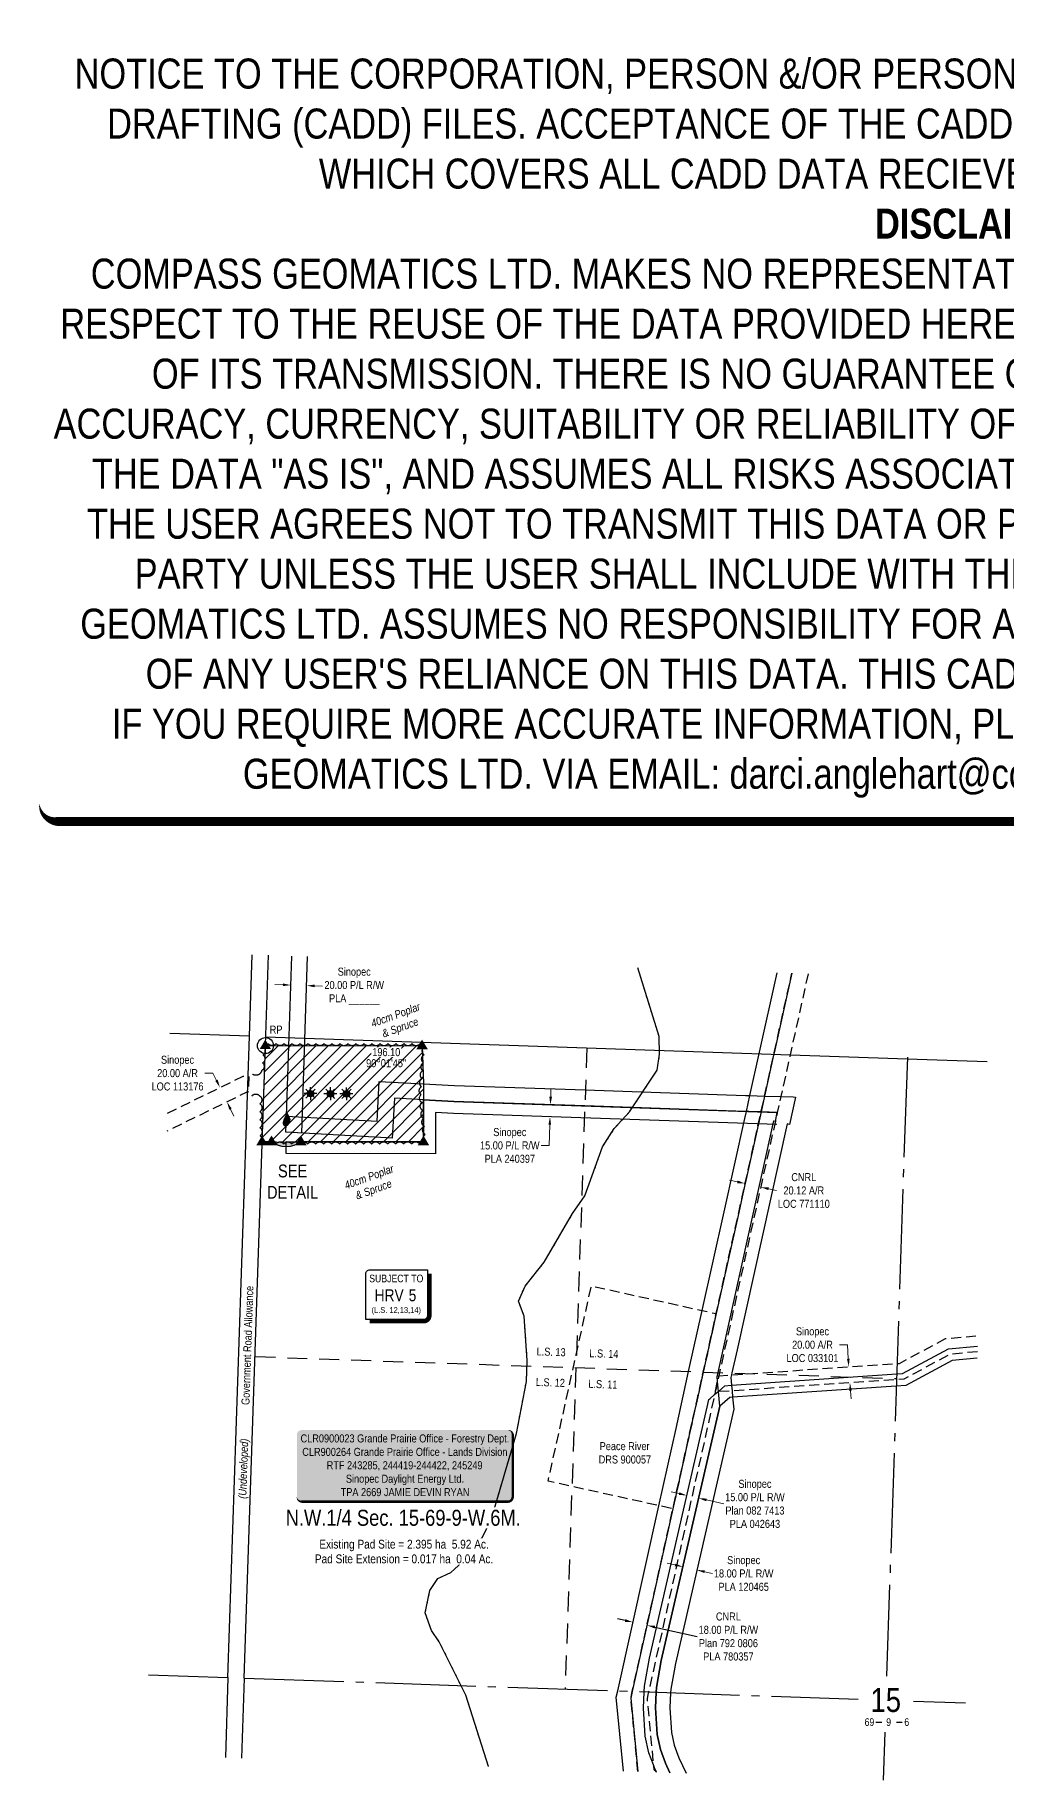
# Model space of a CAD drawing. Extents: x 352720 to 355089, y 6094221 to 6096402.
# Drawn here: x 352720 to 353935, y 6094221 to 6096402 of the extents above; entities that cross this region are included whole.
import ezdxf
from ezdxf.enums import TextEntityAlignment as Align

# ---------------------------------------------------------------- set-up
doc = ezdxf.new("R2010")
doc.units = 0
doc.header["$LTSCALE"] = 5
for name, pattern in [('0', [1, 1, 0]), ('foc-ACCESSROAD', [3.75, 2.5, -1.25]), ('foc-LSD', [8, 5, -3]), ('foc-QUARTERLINE', [33, 25, -3, 2, -3]), ('foc-TRAV', [1.875, 1.25, -0.625]), ('foc-WHEELTRACKS', [2, 0.4, -1.6])]:
    doc.linetypes.add(name, pattern=pattern)
for name, color, linetype in [('10', 1, 'Continuous'), ('35', 37, 'Continuous'), ('9', 3, 'Continuous'), ('AS-SYMBOL', 7, 'Continuous'), ('C-AR', 13, 'foc-ACCESSROAD'), ('C-RW', 13, 'Continuous'), ('C-SYMBOL', 7, 'Continuous'), ('C-WS-S', 13, 'Continuous'), ('CG-NOTES', 7, 'Continuous'), ('CTW', 7, 'Continuous'), ('DETAIL-T', 7, 'Continuous'), ('F-AR', 190, 'foc-ACCESSROAD'), ('F-RW', 190, 'Continuous'), ('F-WS', 190, 'foc-ACCESSROAD'), ('L-AREAREQUIRED', 7, 'Continuous'), ('L-BD', 7, 'Continuous'), ('L-MON', 1, 'Continuous'), ('L-ROAD-T', 7, 'Continuous'), ('L-SEC', 7, 'Continuous'), ('L-SECLBL', 7, 'Continuous'), ('L-SECQ', 8, 'foc-QUARTERLINE'), ('L-SECTION-LSD', 7, 'foc-LSD'), ('P-PROPOSED', 10, 'Continuous'), ('P-PROPOSED-EXISTING-H', 59, 'Continuous'), ('P-PROPOSED-H', 21, 'Continuous'), ('P-TRAV', 4, 'foc-TRAV'), ('T-BUSH', 110, '0'), ('T-BUSH-T', 110, 'Continuous'), ('T-WATER-P3', 160, 'foc-WHEELTRACKS')]:
    doc.layers.add(name, color=color, linetype=linetype)
for name, color, linetype, lineweight in [('C-AR-T', 13, 'Continuous', 9), ('C-RW-T', 13, 'Continuous', 9), ('F-AR-T', 190, 'Continuous', 9), ('F-WS-T', 190, 'Continuous', 9), ('T-TEXT', 48, 'Continuous', 18)]:
    doc.layers.add(name, color=color, linetype=linetype, lineweight=lineweight)
doc.layers.add('DISCLAIMER', color=7, linetype='Continuous', plot=False)
doc.styles.add('100L', font='ARIALN.TTF', dxfattribs={"height": 11})
doc.styles.add('175L', font='ARIALN.TTF', dxfattribs={"height": 20})
doc.styles.add('80', font='ARIALN.TTF', dxfattribs={"height": 10})
doc.styles.add('80CG', font='ARIALN.TTF', dxfattribs={"height": 10})
doc.styles.add('80L', font='ARIALN.TTF', dxfattribs={"height": 10})
doc.styles.add('80LS', font='ARIALNI.TTF', dxfattribs={"height": 10})
doc.styles.add('foc-LtypeFont', font='ARIALN.TTF', dxfattribs={"height": 7.35})
doc.styles.add('HRV', font='ARIALN.TTF', dxfattribs={"height": 3})
doc.styles.add('SIMPLEX', font='ARIALN.TTF')
doc.linetypes.add('foc-TOPO-flowdirection-NOLINE', pattern='A,0,[">",foc-LtypeFont,S=0.3,R=0,X=0,Y=-0.945],-20,[">",foc-LtypeFont,S=0.3,R=0,X=0,Y=-0.945],0', length=20)
doc.dimstyles.new('Compass 5 000', dxfattribs={"dimscale": 5, "dimtxt": 9, "dimasz": 2, "dimexe": 0.2, "dimexo": 0.0625, "dimgap": 0.5, "dimtad": 0, "dimtih": 1, "dimtoh": 1, "dimzin": 0, "dimdsep": 46, "dimtxsty": '80CG', "dimcen": 0.1, "dimse1": 1, "dimse2": 1, "dimclrd": 256, "dimclrt": 256, "dimaunit": 1, "dimadec": 4, "dimazin": 0, "dimtfac": 0.06, "dimtofl": 0, "dimtmove": 0, "dimatfit": 1, "dimfxl": 0.2, "dimtolj": 1, "dimtzin": 0, "dimlwd": -1, "dimarcsym": 0})

# ---------------------------------------------------------------- blocks, each defined once
blk = doc.blocks.new('STRIA')
blk.add_hatch(color=255).paths.add_polyline_path([(-0.04, 1.52), (-1.47, -0.87), (1.39, -0.87)])
blk = doc.blocks.new('STRIAA')
blk.add_blockref('STRIA', (0, 0))
blk = doc.blocks.new('STRIB')
at = {"color": 1}
blk.add_solid([(-1.12, -0.67), (-0.04, 1.13), (1.04, -0.67)], dxfattribs=at)
blk = doc.blocks.new('STRIBB')
blk.add_blockref('STRIB', (0, 0))
blk = doc.blocks.new('STRICC')
for name in ['STRIAA', 'STRIBB']:
    blk.add_blockref(name, (0, 0))
blk = doc.blocks.new('fdspike')
blk.add_blockref('STRICC', (0, 0))
blk = doc.blocks.new('TRIA')
blk.add_hatch(color=255).paths.add_polyline_path([(-0.04, 1.52), (-1.47, -0.87), (1.39, -0.87)])
blk = doc.blocks.new('TRIAA')
blk.add_blockref('TRIA', (0, 0))
blk = doc.blocks.new('TRIB')
at = {"color": 1}
blk.add_lwpolyline([(-1.12, -0.67), (-0.04, 1.13), (1.04, -0.67)], close=True, dxfattribs=at)
blk = doc.blocks.new('TRIBB')
blk.add_blockref('TRIB', (0, 0))
blk = doc.blocks.new('TRICC')
for name in ['TRIAA', 'TRIBB']:
    blk.add_blockref(name, (0, 0))
blk = doc.blocks.new('plspike')
blk.add_blockref('TRICC', (0, 0))
blk = doc.blocks.new('L-SECLBL')
at = {"layer": '9', "color": 7}
for p, q in [((-5.1, -27.8), (-12.3, -27.8)), ((20.7, -27.8), (13.5, -27.8))]:
    blk.add_line(p, q, dxfattribs=at)
at = {"layer": '10', "color": 2, "style": 'SIMPLEX'}
blk.add_attdef('SEC', text='', height=30, dxfattribs=at).set_placement((0, 0), align=Align.MIDDLE)
at = {"layer": '10', "color": 5, "style": '80L'}
blk.add_attdef('TWP', text='', height=9.5, dxfattribs=at).set_placement((-14.4, -27.4), align=Align.MIDDLE_RIGHT)
blk.add_attdef('RGE', text='', height=9.5, dxfattribs=at).set_placement((3.6, -27.4), align=Align.MIDDLE_CENTER)
blk.add_attdef('MER', text='', height=9.5, dxfattribs=at).set_placement((23.2, -27.4), align=Align.MIDDLE_LEFT)
blk = doc.blocks.new('*U362')
h = blk.add_hatch(color=255)
edge = h.paths.add_edge_path()
edge.add_line((-129, -45.5), (129, -45.5))
edge.add_arc((129, -39.5), 6, 270, 360)
edge.add_line((135, -39.5), (135, 38))
edge.add_arc((129, 38), 6, 0, 90)
edge.add_line((129, 44), (-129, 44))
edge.add_arc((-129, 38), 6, 90, 180)
edge.add_line((-135, 38), (-135, -39.5))
edge.add_arc((-129, -39.5), 6, 180, 270)
at = {"color": 44, "flags": 128}
blk.add_lwpolyline([(-129, -45.5, 3, 3, 0), (129, -45.5, 3, 3, 0.414214), (135, -39.5, 3, 3, 0), (135, 38, 3, 0, 0.414214), (129, 44, 0, 0, 0), (-129, 44, 0, 0, 0.414214), (-135, 38, 0, 0, 0), (-135, -39.5, 0, 3, 0.414214)], format="xyseb", close=True, dxfattribs=at)
at = {"color": 44, "style": '80'}
blk.add_attdef('ENTER_TEXT_001', (-36, -5), '', height=10, dxfattribs=at)
blk = doc.blocks.new('*D363')
at = {"layer": 'C-AR-T', "transparency": 16777216}
for p, q in [((353736.3, 6094764.8), (353726.3, 6094764.8)), ((353737.5, 6094747.2), (353736.3, 6094764.8)), ((353740.2, 6094707.3), (353740.9, 6094697.3))]:
    blk.add_line(p, q, dxfattribs=at)
for points in [[(353739.1, 6094747.3), (353735.8, 6094747.1), (353738.1, 6094737.2)], [(353741.9, 6094707.4), (353738.5, 6094707.2), (353739.5, 6094717.3)]]:
    blk.add_solid(points, dxfattribs=at)
at = {"layer": 'C-AR-T', "transparency": 16777216, "insert": (353692.7, 6094764.8), "char_height": 10, "attachment_point": 5, "style": '80CG'}
blk.add_mtext('\\A1;Sinopec\\P20.00 A/R\\PLOC 033101', dxfattribs=at)
blk = doc.blocks.new('*D364')
at = {"layer": 'F-AR-T', "transparency": 16777216}
for p, q in [((353598.7, 6094968.4), (353588.9, 6094970.6)), ((353637.7, 6094959.8), (353647.5, 6094957.6))]:
    blk.add_line(p, q, dxfattribs=at)
for points in [[(353599, 6094970.1), (353598.3, 6094966.8), (353608.4, 6094966.3)], [(353638.1, 6094961.4), (353637.4, 6094958.1), (353628, 6094961.9)]]:
    blk.add_solid(points, dxfattribs=at)
at = {"layer": 'F-AR-T', "transparency": 16777216, "insert": (353681.8, 6094957.6), "char_height": 10, "attachment_point": 5, "style": '80CG'}
blk.add_mtext('\\A1;CNRL\\P20.12 A/R\\PLOC 771110', dxfattribs=at)
blk = doc.blocks.new('*D365')
at = {"layer": 'C-RW-T', "transparency": 16777216}
for p, q in [((353525.9, 6094578.7), (353516.1, 6094581)), ((353560, 6094570.9), (353581.6, 6094565.9))]:
    blk.add_line(p, q, dxfattribs=at)
for points in [[(353526.2, 6094580.3), (353525.5, 6094577.1), (353535.6, 6094576.5)], [(353560.3, 6094572.5), (353559.6, 6094569.2), (353550.2, 6094573.1)]]:
    blk.add_solid(points, dxfattribs=at)
at = {"layer": 'C-RW-T', "transparency": 16777216, "insert": (353620.7, 6094565.9), "char_height": 10, "attachment_point": 5, "style": '80CG'}
blk.add_mtext('\\A1;Sinopec\\P15.00 P/L R/W\\PPlan 082 7413\\PPLA 042643', dxfattribs=at)
blk = doc.blocks.new('*D366')
at = {"layer": 'C-RW-T', "transparency": 16777216}
for p, q in [((353520.7, 6094489.6), (353511, 6094491.9)), ((353557.8, 6094481.1), (353567.5, 6094478.9))]:
    blk.add_line(p, q, dxfattribs=at)
for points in [[(353521.1, 6094491.2), (353520.4, 6094488), (353530.5, 6094487.4)], [(353558.1, 6094482.7), (353557.4, 6094479.5), (353548, 6094483.3)]]:
    blk.add_solid(points, dxfattribs=at)
at = {"layer": 'C-RW-T', "transparency": 16777216, "insert": (353606.6, 6094478.9), "char_height": 10, "attachment_point": 5, "style": '80CG'}
blk.add_mtext('\\A1;Sinopec\\P18.00 P/L R/W\\PPLA 120465', dxfattribs=at)
blk = doc.blocks.new('*D367')
at = {"layer": 'F-RW', "transparency": 16777216}
for p, q in [((353458.4, 6094420.2), (353448.6, 6094422.3)), ((353495.4, 6094411.9), (353548.4, 6094400.1))]:
    blk.add_line(p, q, dxfattribs=at)
for points in [[(353458.7, 6094421.8), (353458, 6094418.5), (353468.1, 6094418)], [(353495.8, 6094413.5), (353495.1, 6094410.3), (353485.7, 6094414.1)]]:
    blk.add_solid(points, dxfattribs=at)
at = {"layer": 'F-RW', "transparency": 16777216, "insert": (353587.5, 6094400.1), "char_height": 10, "attachment_point": 5, "style": '80CG'}
blk.add_mtext('\\A1;CNRL\\P18.00 P/L R/W\\PPlan 792 0806\\PPLA 780357', dxfattribs=at)
blk = doc.blocks.new('*D368')
at = {"layer": 'C-AR-T', "transparency": 16777216}
for p, q in [((352942.8, 6095104.3), (352932.8, 6095104.3)), ((352947.2, 6095095.3), (352942.8, 6095104.3)), ((352964.7, 6095059.4), (352969.1, 6095050.4))]:
    blk.add_line(p, q, dxfattribs=at)
for points in [[(352948.7, 6095096.1), (352945.7, 6095094.6), (352951.6, 6095086.3)], [(352966.2, 6095060.1), (352963.2, 6095058.6), (352960.4, 6095068.4)]]:
    blk.add_solid(points, dxfattribs=at)
at = {"layer": 'C-AR-T', "transparency": 16777216, "insert": (352898.5, 6095104.3), "char_height": 10, "attachment_point": 5, "style": '80CG'}
blk.add_mtext('\\A1;Sinopec\\P20.00 A/R\\PLOC 113176', dxfattribs=at)
blk = doc.blocks.new('HRV')
blk.add_lwpolyline([(-35.1, 31.6), (37.2, 31.6), (37.2, -25.5, -0.414214), (32.2, -30.5), (-40.1, -30.5), (-40.1, 26.6, -0.414214)], format="xyb", close=True)
at = {"const_width": 5, "flags": 128}
blk.add_lwpolyline([(-35.1, -33), (32.2, -33, 0.414214), (39.7, -25.5), (39.7, 26.6)], format="xyb", dxfattribs=at)
at = {"style": '80L'}
blk.add_text('SUBJECT TO', height=9.5, dxfattribs=at).set_placement((-2, 13.1), align=Align.BOTTOM_CENTER)
blk.add_attdef('(N.W.1/4 00)', text='', height=7.12, dxfattribs=at).set_placement((-2, -24.4), align=Align.BOTTOM_CENTER)
at = {"layer": 'CTW', "color": 3, "style": 'HRV'}
blk.add_text('HRV', height=15, dxfattribs=at).set_placement((-10.9, -0.2), align=Align.MIDDLE_CENTER)
blk.add_attdef('0', text='', height=15, dxfattribs=at).set_placement((18.3, -0.2), align=Align.MIDDLE_CENTER)
blk = doc.blocks.new('GAS')
h = blk.add_hatch(color=255)
h.dxf.hatch_style = 1
edge = h.paths.add_edge_path()
edge.add_arc((0, 0), 0.9, 0, 360)
for p, q in [((-0.81, 0), (-1.62, 0)), ((-0.57, 0.57), (-1.14, 1.14)), ((0, 0.81), (0, 1.62)), ((0.57, 0.57), (1.14, 1.14)), ((1.62, 0), (0.81, 0)), ((-0.57, -0.57), (-1.14, -1.14)), ((0, -0.81), (0, -1.62)), ((1.14, -1.14), (0.57, -0.57))]:
    blk.add_line(p, q)
blk.add_circle((0, 0), 0.8)
blk = doc.blocks.new('*U447')
at = {"layer": '35', "color": 3}
blk.add_circle((0, 0), 10, dxfattribs=at)
at = {"layer": '35', "color": 3, "style": '80'}
blk.add_attdef('RP_001', (5.3, 15), '', height=10, dxfattribs=at)
blk = doc.blocks.new('FLARE')
h = blk.add_hatch(color=255)
h.dxf.hatch_style = 1
h.paths.add_polyline_path([(0.16, 2.41, 0.114147), (0.13, 2.43), (0.11, 2.44, 0.261551), (0.01, 2.42), (0, 2.41, 0.131268), (-0.03, 2.37), (-0.04, 2.35, 0.041497), (-0.05, 2.33), (-0.05, 2.29, 0.015174), (-0.05, 2.29), (-0.06, 2.24, 0.004376), (-0.06, 2.24), (-0.07, 2.18), (-0.08, 2.11), (-0.09, 2.05), (-0.1, 1.98), (-0.12, 1.91), (-0.14, 1.83), (-0.17, 1.76), (-0.19, 1.68), (-0.22, 1.61), (-0.26, 1.53), (-0.29, 1.46), (-0.32, 1.39), (-0.36, 1.32), (-0.39, 1.25, 0.000505), (-0.39, 1.25), (-0.43, 1.18, 0.002398), (-0.43, 1.18), (-0.46, 1.1, 0.004177), (-0.46, 1.1), (-0.5, 1.03, 0.005735), (-0.5, 1.03), (-0.53, 0.95, 0.006994), (-0.53, 0.95), (-0.56, 0.87, 0.00791), (-0.57, 0.87), (-0.6, 0.78, 0.008323), (-0.6, 0.78), (-0.63, 0.69, 0.008095), (-0.63, 0.68), (-0.66, 0.59, 0.008067), (-0.66, 0.59), (-0.68, 0.49, 0.008387), (-0.68, 0.49), (-0.7, 0.39, 0.009056), (-0.71, 0.38), (-0.72, 0.28, 0.010123), (-0.72, 0.28), (-0.74, 0.18, 0.011689), (-0.74, 0.18), (-0.75, 0.08, 0.013925), (-0.75, 0.08), (-0.75, -0.02, 0.016488), (-0.75, -0.02), (-0.75, -0.11, 0.017255), (-0.75, -0.12), (-0.74, -0.2, 0.01735), (-0.74, -0.2), (-0.73, -0.28, 0.017311), (-0.73, -0.29), (-0.71, -0.36, 0.01715), (-0.71, -0.36), (-0.69, -0.43, 0.016886), (-0.69, -0.44), (-0.66, -0.5, 0.016546), (-0.66, -0.5), (-0.63, -0.56, 0.016164), (-0.63, -0.56), (-0.6, -0.61, 0.016329), (-0.6, -0.62), (-0.57, -0.66, 0.018828), (-0.57, -0.67), (-0.54, -0.71, 0.022087), (-0.53, -0.71), (-0.5, -0.75, 0.025345), (-0.49, -0.76), (-0.46, -0.78, 0.028234), (-0.45, -0.79), (-0.42, -0.82, 0.030298), (-0.41, -0.82), (-0.37, -0.84, 0.031129), (-0.36, -0.85), (-0.32, -0.86, 0.030544), (-0.31, -0.87), (-0.27, -0.88, 0.028465), (-0.26, -0.88), (-0.22, -0.89, 0.025311), (-0.21, -0.89), (-0.16, -0.89, 0.02283), (-0.15, -0.89), (-0.11, -0.89, 0.021226), (-0.1, -0.89), (-0.05, -0.88, 0.020401), (-0.04, -0.88), (0, -0.87, 0.020299), (0.01, -0.87), (0.05, -0.85, 0.020911), (0.06, -0.85), (0.11, -0.83, 0.022277), (0.11, -0.83), (0.15, -0.81, 0.023712), (0.16, -0.8), (0.2, -0.78, 0.022408), (0.21, -0.78), (0.24, -0.75, 0.01993), (0.25, -0.74), (0.28, -0.72, 0.017146), (0.28, -0.71), (0.31, -0.68, 0.014211), (0.32, -0.68), (0.35, -0.64, 0.011221), (0.35, -0.64), (0.37, -0.61, 0.008212), (0.38, -0.61), (0.4, -0.57, 0.005172), (0.4, -0.57), (0.42, -0.54, 0.002523), (0.43, -0.54), (0.45, -0.5, 0.001671), (0.45, -0.5), (0.47, -0.47, 0.001229), (0.47, -0.47), (0.49, -0.44, 0.00075), (0.49, -0.44), (0.51, -0.41, 0.00026), (0.51, -0.41), (0.54, -0.37), (0.56, -0.34), (0.58, -0.3), (0.61, -0.27), (0.63, -0.23, 0.001311), (0.63, -0.23), (0.66, -0.19, 0.003726), (0.66, -0.19), (0.69, -0.15, 0.006065), (0.69, -0.14), (0.72, -0.1, 0.008452), (0.72, -0.1), (0.74, -0.05, 0.010991), (0.75, -0.05), (0.77, 0, 0.013767), (0.77, 0), (0.79, 0.05, 0.016839), (0.8, 0.05), (0.81, 0.1, 0.019104), (0.82, 0.11), (0.83, 0.15, 0.016987), (0.83, 0.16), (0.84, 0.21, 0.013636), (0.84, 0.21), (0.85, 0.26, 0.010244), (0.85, 0.27), (0.86, 0.31, 0.006846), (0.86, 0.32), (0.86, 0.37, 0.003419), (0.86, 0.37), (0.86, 0.41), (0.87, 0.46), (0.87, 0.5), (0.88, 0.54), (0.88, 0.59), (0.89, 0.63, 0.001278), (0.89, 0.63), (0.89, 0.67, 0.004735), (0.89, 0.67), (0.9, 0.71, 0.008354), (0.9, 0.72), (0.9, 0.76, 0.012059), (0.9, 0.76), (0.9, 0.8, 0.015712), (0.9, 0.81), (0.9, 0.85, 0.018457), (0.9, 0.85), (0.9, 0.89, 0.018102), (0.9, 0.9), (0.89, 0.94, 0.016533), (0.89, 0.95), (0.88, 0.99, 0.014576), (0.88, 0.99), (0.87, 1.03, 0.012435), (0.86, 1.04), (0.85, 1.08, 0.010283), (0.85, 1.09), (0.83, 1.13, 0.00824), (0.83, 1.13), (0.81, 1.18, 0.00638), (0.81, 1.18), (0.78, 1.23, 0.004735), (0.78, 1.23), (0.76, 1.29, 0.003388), (0.75, 1.29), (0.73, 1.34, 0.002345), (0.73, 1.34), (0.7, 1.4, 0.001492), (0.7, 1.4), (0.67, 1.46, 0.000746), (0.67, 1.46), (0.63, 1.51), (0.6, 1.57), (0.57, 1.62), (0.55, 1.68), (0.52, 1.73), (0.49, 1.78), (0.47, 1.83), (0.45, 1.87), (0.42, 1.92), (0.4, 1.97), (0.38, 2.02), (0.35, 2.08, 0.000332), (0.35, 2.08), (0.33, 2.13, 0.001849), (0.33, 2.13), (0.3, 2.19, 0.0038), (0.3, 2.19), (0.27, 2.24, 0.006473), (0.27, 2.24), (0.25, 2.29, 0.010865), (0.24, 2.3), (0.22, 2.34, 0.019524), (0.22, 2.34), (0.19, 2.38, 0.041077), (0.18, 2.39)])
at = {"color": 48, "flags": 128}
for points in [[(0.11, -0.72), (0.07, -0.74), (0.03, -0.76), (-0.02, -0.77), (-0.07, -0.78), (-0.11, -0.79), (-0.16, -0.79), (-0.2, -0.79), (-0.25, -0.78), (-0.29, -0.77), (-0.32, -0.76), (-0.36, -0.74), (-0.4, -0.71), (-0.43, -0.68), (-0.46, -0.65), (-0.49, -0.61), (-0.52, -0.56), (-0.54, -0.51), (-0.57, -0.46), (-0.59, -0.4), (-0.61, -0.33), (-0.63, -0.26), (-0.64, -0.19), (-0.65, -0.11), (-0.65, -0.02), (-0.65, 0.07), (-0.64, 0.17), (-0.63, 0.27), (-0.61, 0.36), (-0.58, 0.46), (-0.56, 0.56), (-0.53, 0.66), (-0.5, 0.75), (-0.47, 0.83), (-0.44, 0.91), (-0.41, 0.99), (-0.37, 1.06), (-0.34, 1.13), (-0.3, 1.2), (-0.27, 1.27), (-0.23, 1.34), (-0.2, 1.42), (-0.16, 1.49), (-0.13, 1.57), (-0.1, 1.65), (-0.07, 1.73), (-0.04, 1.8), (-0.02, 1.88), (0, 1.96), (0.01, 2.03), (0.02, 2.1), (0.03, 2.17), (0.04, 2.22), (0.05, 2.27), (0.05, 2.31), (0.06, 2.34), (0.08, 2.35), (0.09, 2.34), (0.11, 2.32), (0.13, 2.29), (0.16, 2.25), (0.18, 2.2), (0.21, 2.14), (0.24, 2.09), (0.26, 2.03), (0.29, 1.98), (0.31, 1.93), (0.33, 1.88), (0.36, 1.83), (0.38, 1.78), (0.41, 1.73), (0.43, 1.68), (0.46, 1.63), (0.49, 1.58), (0.52, 1.52), (0.55, 1.47), (0.58, 1.41), (0.61, 1.35), (0.64, 1.3), (0.67, 1.24), (0.69, 1.19), (0.72, 1.14), (0.74, 1.09), (0.75, 1.05), (0.77, 1), (0.78, 0.96), (0.79, 0.92), (0.8, 0.88), (0.8, 0.84), (0.8, 0.8), (0.8, 0.76), (0.8, 0.72), (0.79, 0.68), (0.79, 0.64), (0.78, 0.6), (0.78, 0.56), (0.77, 0.51), (0.77, 0.47), (0.76, 0.42), (0.76, 0.37), (0.76, 0.33), (0.75, 0.28), (0.74, 0.23), (0.73, 0.18), (0.72, 0.13), (0.7, 0.09), (0.68, 0.04), (0.66, 0), (0.63, -0.05), (0.61, -0.09), (0.58, -0.13), (0.55, -0.17), (0.53, -0.21), (0.5, -0.25), (0.48, -0.28), (0.45, -0.32), (0.43, -0.35), (0.41, -0.38), (0.39, -0.42), (0.37, -0.45), (0.34, -0.48), (0.32, -0.51), (0.3, -0.55), (0.27, -0.58), (0.24, -0.61), (0.21, -0.64), (0.18, -0.67), (0.15, -0.7)], [(0.02, -0.75), (-0.01, -0.76), (-0.03, -0.77), (-0.05, -0.78), (-0.08, -0.78), (-0.11, -0.79), (-0.13, -0.79), (-0.16, -0.79), (-0.18, -0.78), (-0.2, -0.78), (-0.23, -0.77), (-0.25, -0.76), (-0.26, -0.74), (-0.28, -0.73), (-0.3, -0.71), (-0.32, -0.69), (-0.33, -0.66), (-0.35, -0.63), (-0.36, -0.6), (-0.37, -0.57), (-0.39, -0.53), (-0.4, -0.49), (-0.4, -0.45), (-0.41, -0.41), (-0.41, -0.36), (-0.41, -0.31), (-0.4, -0.25), (-0.39, -0.2), (-0.38, -0.14), (-0.37, -0.09), (-0.36, -0.03), (-0.34, 0.02), (-0.32, 0.07), (-0.31, 0.12), (-0.29, 0.16), (-0.27, 0.21), (-0.25, 0.25), (-0.23, 0.29), (-0.21, 0.33), (-0.19, 0.37), (-0.17, 0.41), (-0.15, 0.45), (-0.14, 0.49), (-0.12, 0.53), (-0.1, 0.58), (-0.08, 0.62), (-0.07, 0.66), (-0.06, 0.71), (-0.05, 0.75), (-0.04, 0.79), (-0.03, 0.83), (-0.03, 0.87), (-0.02, 0.9), (-0.02, 0.93), (-0.01, 0.95), (-0.01, 0.96), (0, 0.97), (0.01, 0.96), (0.02, 0.95), (0.03, 0.94), (0.04, 0.91), (0.06, 0.88), (0.07, 0.86), (0.09, 0.82), (0.1, 0.79), (0.12, 0.76), (0.13, 0.74), (0.14, 0.71), (0.16, 0.68), (0.17, 0.65), (0.18, 0.63), (0.2, 0.6), (0.21, 0.57), (0.23, 0.54), (0.25, 0.51), (0.26, 0.47), (0.28, 0.44), (0.3, 0.41), (0.31, 0.38), (0.33, 0.35), (0.34, 0.32), (0.36, 0.29), (0.37, 0.27), (0.38, 0.24), (0.39, 0.22), (0.39, 0.19), (0.4, 0.17), (0.4, 0.15), (0.41, 0.13), (0.41, 0.1), (0.41, 0.08), (0.4, 0.06), (0.4, 0.04), (0.4, 0.01), (0.39, -0.01), (0.39, -0.03), (0.39, -0.06), (0.39, -0.08), (0.38, -0.11), (0.38, -0.14), (0.38, -0.16), (0.38, -0.19), (0.37, -0.22), (0.37, -0.24), (0.36, -0.27), (0.35, -0.3), (0.34, -0.32), (0.32, -0.35), (0.31, -0.37), (0.3, -0.4), (0.28, -0.42), (0.27, -0.44), (0.25, -0.46), (0.24, -0.48), (0.22, -0.5), (0.21, -0.52), (0.2, -0.54), (0.19, -0.56), (0.17, -0.58), (0.16, -0.6), (0.15, -0.61), (0.14, -0.63), (0.12, -0.65), (0.11, -0.67), (0.09, -0.69), (0.08, -0.7), (0.06, -0.72), (0.04, -0.74)]]:
    blk.add_lwpolyline(points, close=True, dxfattribs=at)
blk = doc.blocks.new('*D449')
at = {"layer": 'C-RW-T', "transparency": 16777216}
for p, q in [((353365.2, 6095074.7), (353365.5, 6095084.7)), ((353364, 6095039.7), (353363.2, 6095013.9)), ((353363.2, 6095013.9), (353353.2, 6095013.9))]:
    blk.add_line(p, q, dxfattribs=at)
for points in [[(353363.5, 6095074.8), (353366.9, 6095074.7), (353364.9, 6095064.7)], [(353362.4, 6095039.8), (353365.7, 6095039.7), (353364.4, 6095049.7)]]:
    blk.add_solid(points, dxfattribs=at)
at = {"layer": 'C-RW-T', "transparency": 16777216, "insert": (353314.1, 6095013.9), "char_height": 10, "attachment_point": 5, "style": '80CG'}
blk.add_mtext('\\A1;Sinopec\\P15.00 P/L R/W\\PPLA 240397', dxfattribs=at)
blk = doc.blocks.new('*D450')
at = {"layer": 'C-RW-T', "transparency": 16777216}
for p, q in [((353030.3, 6095214.7), (353020.3, 6095215.1)), ((353070, 6095213.4), (353080, 6095213))]:
    blk.add_line(p, q, dxfattribs=at)
for points in [[(353030.4, 6095216.4), (353030.2, 6095213.1), (353040.3, 6095214.4)], [(353070, 6095215), (353069.9, 6095211.7), (353060, 6095213.7)]]:
    blk.add_solid(points, dxfattribs=at)
at = {"layer": 'C-RW-T', "transparency": 16777216, "insert": (353119.5, 6095213), "char_height": 10, "attachment_point": 5, "style": '80CG'}
blk.add_mtext('\\A1;Sinopec\\P20.00 P/L R/W\\PPLA ______', dxfattribs=at)
blk = doc.blocks.new('Disclaimer_Legal')
at = {"layer": 'DISCLAIMER', "color": 254, "flags": 128}
blk.add_lwpolyline([(-3612.9, -1104.6, 37.5, 37.5, 0), (4096.1, -1104.6, 37.5, 37.5, 0.414214), (4171.1, -1029.6, 37.5, 37.5, 0), (4171.1, 2078.7, 37.5, 0, 0.414214), (4096.1, 2153.7, 0, 0, 0), (-3612.9, 2153.7, 0, 0, 0.414214), (-3687.9, 2078.7, 0, 0, 0), (-3687.9, -1029.6, 0, 37.5, 0.414214)], format="xyseb", close=True, dxfattribs=at)
at = {"layer": 'DISCLAIMER', "color": 254, "insert": (241.6, 533.9), "char_height": 125, "width": 7717.568, "attachment_point": 5, "style": '80'}
blk.add_mtext('NOTICE TO THE CORPORATION, PERSON &/OR PERSONS REGARDING THIS COMPUTER AIDED DESIGN AND DRAFTING (CADD) FILES. ACCEPTANCE OF THE CADD DATA IS BASED ON THE FOLLOWING DISCLAIMER WHICH COVERS ALL CADD DATA RECIEVED FROM COMPASS GEOMATICS LTD.\\P{\\fArial Narrow|b1|i0|c0|p34;DISCLAIMER}\\PCOMPASS GEOMATICS LTD. MAKES NO REPRESENTATION OR WARRANTIES, EXPRESS OR IMPLIED, WITH RESPECT TO THE REUSE OF THE DATA PROVIDED HEREWITH, REGARDLESS OF ITS FORMAT OR THE MEANS OF ITS TRANSMISSION. THERE IS NO GUARANTEE OR REPRESENTATION TO THE USER AS TO THE ACCURACY, CURRENCY, SUITABILITY OR RELIABILITY OF THIS DATA FOR ANY PURPOSE. THE USER ACCEPTS THE DATA "AS IS", AND ASSUMES ALL RISKS ASSOCIATED WITH ITS USE. BY ACCEPTANCE OF THIS DATA, THE USER AGREES NOT TO TRANSMIT THIS DATA OR PROVIDE ACCESS OR ANY PART OF IT TO ANOTHER PARTY UNLESS THE USER SHALL INCLUDE WITH THE DATA A COPY OF THIS DISCLAIMER. COMPASS GEOMATICS LTD. ASSUMES NO RESPONSIBILITY FOR ACTUAL OR CONSEQUENTIAL DAMAGE AS A RESULT OF ANY USER\'S RELIANCE ON THIS DATA. THIS CADD FILE IS FOR ILLUSTRATION PURPOSES ONLY.\\PIF YOU REQUIRE MORE ACCURATE INFORMATION, PLEASE CONTACT DARCI ANGLEHART AT COMPASS GEOMATICS LTD. VIA EMAIL: darci.anglehart@compassgeomatics.ca OR CELL: 506-961-7292', dxfattribs=at)

msp = doc.modelspace()

# ---------------------------------------------------------------- hatches: boundary and pattern name
at = {"layer": 'P-PROPOSED-EXISTING-H'}
h = msp.add_hatch(dxfattribs=at)
h.set_pattern_fill('ANSI31', color=256, scale=3.501035, style=0)
h.set_pattern_definition([(45, (932.004, 87.16), (-7.860046828, 7.860046828), [])])
h.paths.add_polyline_path([(353206.296, 6095018.58), (353004.436, 6095018.619), (353008.498, 6095138.7), (353204.551, 6095138.599), (353206.023, 6095090.929), (353206.313, 6095070.887)])
at = {"layer": 'P-PROPOSED-H'}
h = msp.add_hatch(color=256, dxfattribs=at)
h.dxf.hatch_style = 1
h.paths.add_polyline_path([(353053.057, 6095018.61), (353015.69, 6095018.617, 0.34950867)])

# ---------------------------------------------------------------- linework, layer by layer
at = {"layer": 'C-AR', "flags": 128}
for points in [[(352886.011, 6095054.359), (352980.673, 6095100.5), (352987.608, 6095100.477), (352986.93, 6095080.497), (352985.283, 6095080.498), (352885.244, 6095031.736)], [(353898.952, 6094756.12), (353864.879, 6094752.927), (353807.071, 6094721.92), (353797.805, 6094721.284), (353592.009, 6094707.152), (353574.936, 6094706.221), (353574.229, 6094705.932), (353570.982, 6094705.709), (353573.657, 6094717.743), (353573.911, 6094718.883), (353575.508, 6094726.062), (353591.237, 6094727.142), (353798.479, 6094741.372), (353801.41, 6094741.573), (353858.99, 6094772.458), (353899.631, 6094776.266)]]:
    msp.add_lwpolyline(points, dxfattribs=at)
at = {"layer": 'C-RW', "flags": 128}
for points in [[(353034.903, 6095050.431), (353041.481, 6095250.657)], [(353053.751, 6095029.352), (353061.2, 6095249.991)], [(353648.18, 6095040.187), (353243.522, 6095053.792), (353221.308, 6095055.029), (353221.291, 6095003.566), (353034.364, 6095003.741), (353034.378, 6095018.741), (353206.296, 6095018.58), (353206.313, 6095070.887), (353244.191, 6095068.778), (353648.684, 6095055.178)], [(353497.559, 6094230.422), (353494.96, 6094236.05), (353493.649, 6094239.633), (353488.099, 6094254.799), (353483.569, 6094275.497), (353481.114, 6094310.778), (353482.104, 6094331.046), (353482.455, 6094338.23), (353488.809, 6094373.2), (353561.044, 6094686.989), (353563.23, 6094696.486), (353564.083, 6094697.219), (353570.277, 6094702.538), (353574.229, 6094705.932), (353574.936, 6094706.221), (353583.107, 6094713.557), (353591.158, 6094714.109), (353591.529, 6094714.134), (353798.04, 6094728.315), (353805.089, 6094728.799), (353862.818, 6094759.764), (353899.19, 6094763.172)], [(353898.68, 6094748.062), (353867.235, 6094745.116), (353809.335, 6094714.059), (353797.535, 6094713.249), (353592.77, 6094699.188), (353589.101, 6094698.937), (353576.705, 6094688.085), (353503.5, 6094370.176), (353497.385, 6094336.516), (353497.092, 6094330.532), (353496.135, 6094310.934), (353498.452, 6094277.633), (353502.531, 6094258.999), (353508.832, 6094241.78), (353514.344, 6094229.845)]]:
    msp.add_lwpolyline(points, dxfattribs=at)
at = {"layer": 'F-AR', "flags": 128}
msp.add_lwpolyline([(353687.208, 6095228.474), (353664.73, 6095127.352), (353664.331, 6095125.56), (353663.604, 6095122.286), (353653.099, 6095075.036), (353648.684, 6095055.178), (353646.237, 6095044.163), (353601.096, 6094841.144), (353576.392, 6094730.04), (353575.508, 6094726.062), (353573.911, 6094718.883), (353573.657, 6094717.743), (353570.982, 6094705.709), (353570.277, 6094702.538), (353569.172, 6094697.568), (353487.637, 6094330.856), (353486.888, 6094327.488), (353485.732, 6094322.064), (353493.649, 6094239.633), (353494.182, 6094234.082), (353497.383, 6094230.428)], dxfattribs=at)
at = {"layer": 'L-SEC'}
for p, q in [((352981.697, 6094348.211), (353008.94, 6095151.753)), ((352961.597, 6094348.893), (352988.68, 6095150.59)), ((353008.877, 6095149.896), (353811.267, 6095122.314)), ((353811.267, 6095122.315), (353911.183, 6095118.88)), ((352961.597, 6094348.893), (352958.276, 6094248.972)), ((352981.697, 6094348.211), (352978.376, 6094248.281))]:
    msp.add_line(p, q, dxfattribs=at)
at = {"layer": 'L-SEC', "flags": 128}
for points in [[(352988.68, 6095150.59), (352992.024, 6095252.369)], [(353008.94, 6095151.753), (353012.222, 6095251.645)], [(352988.68, 6095150.59), (352888.76, 6095153.928)]]:
    msp.add_lwpolyline(points, dxfattribs=at)
at = {"layer": 'L-SECQ'}
for p, q in [((353811.329, 6095124.171), (353785.361, 6094350.577)), ((352862.208, 6094352.305), (352961.597, 6094348.9)), ((352981.697, 6094348.211), (353749.926, 6094321.892)), ((353819.133, 6094319.521), (353884.156, 6094317.294)), ((353783.013, 6094280.618), (353781, 6094220.672))]:
    msp.add_line(p, q, dxfattribs=at)
at = {"layer": 'L-SECTION-LSD'}
for p, q in [((353410.337, 6095136.096), (353383.292, 6094334.449)), ((352995.848, 6094749.975), (353797.844, 6094722.442))]:
    msp.add_line(p, q, dxfattribs=at)
at = {"layer": 'P-PROPOSED'}
msp.add_lwpolyline([(353008.498, 6095138.7), (353204.551, 6095138.599), (353206.023, 6095090.929), (353206.313, 6095070.887), (353206.296, 6095018.58), (353053.057, 6095018.61, -0.34950867), (353015.69, 6095018.617), (353004.436, 6095018.619)], format="xyb", close=True, dxfattribs=at)
at = {"layer": 'P-TRAV'}
msp.add_line((353016.118, 6095018.611), (353053.021, 6095018.587), dxfattribs=at)
at = {"layer": 'T-BUSH', "flags": 128}
msp.add_lwpolyline([(352991.241, 6095075.393, -0.52056705), (353001.227, 6095075.866, -0.52056705), (353001.456, 6095066.055, -0.52056705), (353001.507, 6095056.058, -0.52056705), (353001.558, 6095046.061, -0.52056705), (353001.609, 6095036.063, -0.52056705), (353001.66, 6095026.066, -0.52056705), (353001.711, 6095016.068, -0.52056705), (353011.352, 6095015.719, -0.52056705), (353021.35, 6095015.729, -0.52056705), (353031.347, 6095015.738, -0.52056705), (353041.345, 6095015.748, -0.52056705), (353051.342, 6095015.758, -0.52056705), (353061.34, 6095015.767, -0.52056705), (353071.338, 6095015.777, -0.52056705), (353081.335, 6095015.787, -0.52056705), (353091.333, 6095015.796, -0.52056705), (353101.33, 6095015.806, -0.52056705), (353111.328, 6095015.815, -0.52056705), (353121.325, 6095015.825, -0.52056705), (353131.323, 6095015.835, -0.52056705), (353141.32, 6095015.844, -0.52056705), (353151.318, 6095015.854, -0.52056705), (353161.316, 6095015.864, -0.52056705), (353171.313, 6095015.873, -0.52056705), (353181.311, 6095015.883, -0.52056705), (353191.308, 6095015.893, -0.52056705), (353201.306, 6095015.902, -0.52056705), (353209.18, 6095017.831, -0.52056705), (353208.179, 6095027.778, -0.52056705), (353207.179, 6095037.726, -0.52056705), (353206.178, 6095047.673, -0.52056705), (353205.178, 6095057.621, -0.52056705), (353204.177, 6095067.568, -0.52056705), (353203.177, 6095077.515, -0.52056705), (353203.596, 6095087.477, -0.52056705), (353204.401, 6095097.442, -0.52056705), (353205.205, 6095107.407, -0.52056705), (353206.01, 6095117.372, -0.52056705), (353206.814, 6095127.337, -0.52056705), (353207.619, 6095137.302, -0.52056705), (353201.729, 6095141.098, -0.52056705), (353191.732, 6095141.108, -0.52056705), (353181.734, 6095141.118, -0.52056705), (353171.737, 6095141.128, -0.52056705), (353161.739, 6095141.138, -0.52056705), (353151.742, 6095141.148, -0.52056705), (353141.744, 6095141.158, -0.52056705), (353131.746, 6095141.168, -0.52056705), (353121.749, 6095141.177, -0.52056705), (353111.751, 6095141.187, -0.52056705), (353101.754, 6095141.197, -0.52056705), (353091.756, 6095141.207, -0.52056705), (353081.759, 6095141.217, -0.52056705), (353071.761, 6095141.227, -0.52056705), (353061.763, 6095141.237, -0.52056705), (353051.766, 6095141.247, -0.52056705), (353041.768, 6095141.257, -0.52056705), (353031.771, 6095141.267, -0.52056705), (353021.773, 6095141.277, -0.52056705), (353011.776, 6095141.287, -0.52056705), (353005.888, 6095136.985, -0.52056705), (353005.419, 6095126.998, -0.52056705), (353004.951, 6095117.012, -0.52056705), (353003.808, 6095107.507, -0.52056705), (352992.184, 6095102.899, -0.52056705)], format="xyb", dxfattribs=at)

# ---------------------------------------------------------------- block references
at = {"xscale": 0.3, "yscale": 0.3, "zscale": 0.3}
msp.add_blockref('Disclaimer_Legal', (353832.036, 6095750.297), dxfattribs=at)
at = {"layer": 'AS-SYMBOL', "xscale": 5, "yscale": 5, "zscale": 5}
for p in [(353034.378, 6095042.076), (353034.785, 6095042.433)]:
    msp.add_blockref('FLARE', p, dxfattribs=at)
at = {"layer": 'C-WS-S', "color": 5}
msp.add_blockref('*U447', (353008.498, 6095138.7), dxfattribs=at).add_auto_attribs({'RP_001': 'RP'})
at = {"layer": 'C-WS-S', "color": 5, "xscale": 5, "yscale": 5, "zscale": 5}
for p in [(353064.815, 6095078.694, 708.233), (353089.737, 6095078.505, 707.661), (353109.778, 6095078.47, 707.424)]:
    msp.add_blockref('GAS', p, dxfattribs=at)
at = {"layer": 'CG-NOTES', "color": 5, "xscale": 0.99975701, "yscale": 0.99975701, "zscale": 0.99975701}
msp.add_blockref('HRV', (353174.098, 6094826.946), dxfattribs=at).add_auto_attribs({'(N.W.1/4 00)': '(L.S. 12,13,14)', '0': '5'})
at = {"layer": 'L-MON', "xscale": 5, "yscale": 5, "zscale": 5}
for name, p in [('fdspike', (353008.498, 6095138.7)), ('fdspike', (353204.551, 6095138.599)), ('fdspike', (353004.436, 6095018.619)), ('plspike', (353016.118, 6095018.611)), ('plspike', (353053.021, 6095018.587)), ('fdspike', (353206.296, 6095018.58))]:
    msp.add_blockref(name, p, dxfattribs=at)
at = {"layer": 'L-SECLBL', "color": 2}
msp.add_blockref('L-SECLBL', (353784.354, 6094320.592), dxfattribs=at).add_auto_attribs({'SEC': '15', 'TWP': '69', 'RGE': '9', 'MER': '6'})

# ---------------------------------------------------------------- texts
at = {"layer": 'DETAIL-T', "color": 3, "insert": (353042.463, 6094968.709), "char_height": 16, "width": 63.63613, "attachment_point": 5, "style": '80CG'}
msp.add_mtext('SEE\\PDETAIL', dxfattribs=at)
at = {"layer": 'L-BD', "style": '80L'}
msp.add_text("90°01'45''", height=9.9976, rotation=359.9705, dxfattribs=at).set_placement((353159.601, 6095116.738), align=Align.MIDDLE)
at = {"layer": 'L-ROAD-T', "style": '80L'}
msp.add_text('Government Road Allowance', height=10, rotation=88.058177, dxfattribs=at).set_placement((352985.929, 6094764.02), align=Align.MIDDLE_CENTER)
at = {"layer": 'T-BUSH-T', "char_height": 10, "width": 65.40696, "attachment_point": 2, "rotation": 20, "style": '80LS'}
for insert in [(353169.528, 6095181.799), (353136.274, 6094979.344)]:
    msp.add_mtext('40cm Poplar \\P& Spruce', dxfattribs=dict(at, insert=insert))
at = {"layer": 'T-TEXT', "style": '80LS'}
msp.add_text('(Undeveloped)', height=10, rotation=88.058177, dxfattribs=at).set_placement((352980.704, 6094609.921), align=Align.MIDDLE_CENTER)

# ---------------------------------------------------------------- dimensions: what is measured, and where the dimension line sits
at = {"layer": 'C-AR-T'}
for base, p1, p2, angle, text, picture, middle in [((352960.366, 6095068.353), (352916.422, 6095069.182), (352925.185, 6095051.205), 295.986066, 'Sinopec\\P20.00 A/R\\PLOC 113176', '*D368', (352898.539, 6095104.309)), ((353738.145, 6094737.229), (353649.42, 6094711.095), (353648.05, 6094731.043), 93.927993, 'Sinopec\\P20.00 A/R\\PLOC 033101', '*D363', (353692.738, 6094764.809))]:
    dim = msp.add_linear_dim(base=base, p1=p1, p2=p2, angle=angle, text=text, dimstyle='Compass 5 000', dxfattribs=at)
    dim.commit()
    dim.dimension.update_dxf_attribs({"geometry": picture, "text_midpoint": middle, "dimtype": 161})
at = {"layer": 'C-RW-T', "color": 5}
dim = msp.add_aligned_dim(p1=(353040.064, 6095207.514), p2=(353059.743, 6095206.85), distance=6.875, text='Sinopec\\P20.00 P/L R/W\\PPLA ______', dimstyle='Compass 5 000', dxfattribs=at)
dim.commit()
dim.dimension.update_dxf_attribs({"geometry": '*D450', "text_midpoint": (353119.503, 6095213.046)})
dim = msp.add_linear_dim(base=(353364.374, 6095049.729), p1=(353322.281, 6095066.153), p2=(353321.776, 6095051.161), angle=268.074305, text='Sinopec\\P15.00 P/L R/W\\PPLA 240397', dimstyle='Compass 5 000', dxfattribs=at)
dim.commit()
dim.dimension.update_dxf_attribs({"geometry": '*D449', "text_midpoint": (353314.084, 6095013.926), "dimtype": 161})
at = {"layer": 'C-RW-T'}
dim = msp.add_linear_dim(base=(353550.23, 6094573.11), p1=(353527.509, 6094541.314), p2=(353542.133, 6094537.946), angle=347.032529, text='Sinopec\\P15.00 P/L R/W\\PPlan 082 7413\\PPLA 042643', dimstyle='Compass 5 000', dxfattribs=at)
dim.commit()
dim.dimension.update_dxf_attribs({"geometry": '*D365', "text_midpoint": (353620.698, 6094565.884), "dimtype": 161})
dim = msp.add_aligned_dim(p1=(353532.348, 6094495.454), p2=(353549.877, 6094491.419), distance=-8.293, text='Sinopec\\P18.00 P/L R/W\\PPLA 120465', dimstyle='Compass 5 000', dxfattribs=at)
dim.commit()
dim.dimension.update_dxf_attribs({"geometry": '*D366', "text_midpoint": (353606.593, 6094478.851)})
at = {"layer": 'F-AR-T'}
dim = msp.add_aligned_dim(p1=(353609.607, 6094971.554), p2=(353629.127, 6094967.214), distance=-5.41, text='CNRL\\P20.12 A/R\\PLOC 771110', dimstyle='Compass 5 000', dxfattribs=at)
dim.commit()
dim.dimension.update_dxf_attribs({"geometry": '*D364', "text_midpoint": (353681.767, 6094957.592)})
at = {"layer": 'F-RW'}
dim = msp.add_linear_dim(base=(353485.66, 6094414.082), p1=(353476.754, 6094456.803), p2=(353494.291, 6094452.904), angle=347.464792, text='CNRL\\P18.00 P/L R/W\\PPlan 792 0806\\PPLA 780357', dimstyle='Compass 5 000', dxfattribs=at)
dim.commit()
dim.dimension.update_dxf_attribs({"geometry": '*D367', "text_midpoint": (353587.469, 6094400.136), "dimtype": 161})

# ---------------------------------------------------------------- next in the draw order: texts
at = {"layer": 'L-BD', "insert": (353159.603, 6095135.595), "char_height": 9.9976, "width": 35.21814, "attachment_point": 2, "rotation": 359.9705, "style": '80L', "bg_fill": 3, "box_fill_scale": 1.1, "bg_fill_color": 256, "bg_fill_transparency": 0}
msp.add_mtext('196.10', dxfattribs=at)
at = {"layer": 'L-SECTION-LSD', "char_height": 10, "attachment_point": 1, "rotation": 358.033755, "style": '100L', "bg_fill": 3, "box_fill_scale": 1.5, "bg_fill_color": 256, "bg_fill_transparency": 0}
for s, width, insert in [('\\pi1.8888;L.S. 13', 36.83422, (353345.936, 6094761.665)), ('L.S. 14', 36.9982, (353413.855, 6094759.333)), ('\\pi2.2277;L.S. 12', 37.11172, (353344.622, 6094723.403)), ('L.S. 11', 36.4495, (353412.542, 6094721.071))]:
    msp.add_mtext_dynamic_manual_height_columns(s, width=width, gutter_width=55, heights=[0], dxfattribs=dict(at, insert=insert))

# ---------------------------------------------------------------- next in the draw order: linework, layer by layer
at = {"layer": 'C-RW', "flags": 128}
msp.add_lwpolyline([(353514.344, 6094229.845), (353508.832, 6094241.78), (353502.531, 6094258.999), (353498.452, 6094277.633), (353496.135, 6094310.934), (353497.092, 6094330.532), (353497.385, 6094336.516), (353503.5, 6094370.176), (353576.705, 6094688.085), (353574.936, 6094706.221), (353573.911, 6094718.883), (353573.385, 6094724.569), (353574.611, 6094730.101), (353601.434, 6094851.169), (353644.287, 6095044.595), (353646.237, 6095044.163), (353648.684, 6095055.178), (353628.353, 6095055.862), (353613.233, 6095056.37), (353610.055, 6095056.477), (353608.357, 6095056.534), (353407.88, 6095063.271), (353244.191, 6095068.778), (353206.313, 6095070.887), (353169.67, 6095072.943), (353166.882, 6095023.033), (353033.788, 6095030.467), (353034.903, 6095050.431), (353148.033, 6095044.112), (353150.822, 6095094.025), (353206.023, 6095090.929), (353245.08, 6095088.755), (353408.554, 6095083.255), (353609.029, 6095076.518), (353613.904, 6095076.354), (353614.471, 6095076.335), (353632.768, 6095075.72), (353653.099, 6095075.036), (353668.347, 6095074.523), (353671.387, 6095074.423), (353663.804, 6095040.251), (353660.879, 6095040.913), (353598.316, 6094758.519), (353591.763, 6094729.512), (353591.237, 6094727.142), (353590.635, 6094723.851), (353591.529, 6094714.134), (353592.009, 6094707.152), (353592.77, 6094699.188), (353594.277, 6094684.294), (353521.131, 6094366.547), (353515.302, 6094334.459), (353515.079, 6094329.917), (353514.161, 6094311.12), (353516.313, 6094280.195), (353519.757, 6094264.459), (353525.483, 6094248.651), (353534.572, 6094229.149)], dxfattribs=at)
at = {"layer": 'F-AR', "flags": 128}
msp.add_lwpolyline([(353474.371, 6094231.22), (353465.534, 6094323.219), (353467.31, 6094331.553), (353518.046, 6094559.742), (353546.109, 6094685.964), (353548.372, 6094696.14), (353556.064, 6094730.737), (353572.292, 6094803.723), (353600.438, 6094930.317), (353604.764, 6094949.77), (353628.353, 6095055.862), (353632.768, 6095075.72), (353644.086, 6095126.625), (353644.403, 6095128.05), (353666.88, 6095229.173)], dxfattribs=at)
at = {"layer": 'F-RW', "flags": 128}
for points in [[(353456.23, 6094231.844), (353447.311, 6094324.535), (353449.013, 6094332.179), (353500.532, 6094563.625), (353521.963, 6094660.281), (353537.769, 6094731.365), (353554.727, 6094807.618), (353582.145, 6094930.946), (353608.052, 6095047.467), (353610.055, 6095056.477), (353614.471, 6095076.335), (353626.516, 6095130.511), (353648.586, 6095229.802)], [(353666.88, 6095229.173), (353644.81, 6095129.883), (353644.086, 6095126.625), (353632.768, 6095075.72), (353628.353, 6095055.862), (353604.764, 6094949.77), (353600.438, 6094930.317), (353572.292, 6094803.723), (353556.064, 6094730.737), (353548.372, 6094696.14), (353546.109, 6094685.964), (353518.046, 6094559.742), (353467.31, 6094331.553), (353465.534, 6094323.219), (353474.371, 6094231.22)]]:
    msp.add_lwpolyline(points, dxfattribs=at)
at = {"layer": 'F-WS', "flags": 128}
msp.add_lwpolyline([(353546.109, 6094685.964), (353518.046, 6094559.742), (353500.532, 6094563.625), (353362.043, 6094594.32), (353397.443, 6094754.031), (353416.129, 6094838.336), (353554.727, 6094807.618), (353572.292, 6094803.723), (353556.064, 6094730.737), (353548.372, 6094696.14), (353546.109, 6094685.964)], close=True, dxfattribs=at)
at = {"layer": 'T-WATER-P3', "flags": 128}
msp.add_lwpolyline([(353287.441, 6094237.65), (353259.028, 6094326.881), (353225.84, 6094393.667), (353216.061, 6094407.715), (353208.311, 6094429.594), (353214.113, 6094457.534), (353224.033, 6094472.603), (353240.124, 6094480.184), (353258.564, 6094496.684), (353279.305, 6094523.246), (353290.716, 6094546.136), (353322.51, 6094653.875), (353334.873, 6094718.812), (353335.944, 6094745.163), (353332.016, 6094800.401), (353325.036, 6094819.17), (353333.127, 6094838.21), (353357.228, 6094868.1), (353392.671, 6094928.801), (353408.022, 6094951.071), (353430.234, 6095012.392), (353444.735, 6095034.961), (353463.986, 6095055.751), (353498.338, 6095108.033), (353501.459, 6095128.112), (353500.78, 6095150.071), (353474.296, 6095235.792)], dxfattribs=at)
at = {"layer": 'T-WATER-P3', "linetype": 'foc-TOPO-flowdirection-NOLINE', "flags": 128}
msp.add_lwpolyline([(353287.441, 6094237.65), (353259.028, 6094326.881), (353225.84, 6094393.667), (353216.061, 6094407.715), (353208.311, 6094429.594), (353214.113, 6094457.534), (353224.033, 6094472.603), (353240.124, 6094480.184), (353258.564, 6094496.684), (353279.305, 6094523.246), (353290.716, 6094546.136), (353322.51, 6094653.875), (353334.873, 6094718.812), (353335.944, 6094745.163), (353332.016, 6094800.401), (353325.036, 6094819.17), (353333.127, 6094838.21), (353357.228, 6094868.1), (353392.671, 6094928.801), (353408.022, 6094951.071), (353430.234, 6095012.392), (353444.735, 6095034.961), (353463.986, 6095055.751), (353498.338, 6095108.033), (353501.459, 6095128.112), (353500.78, 6095150.071), (353474.296, 6095235.792)], dxfattribs=at)

# ---------------------------------------------------------------- next in the draw order: texts
at = {"layer": 'C-SYMBOL', "color": 3, "insert": (353180.78, 6094558.535), "char_height": 20, "width": 294.1337, "attachment_point": 2, "style": '175L', "bg_fill": 3, "box_fill_scale": 1.15, "bg_fill_color": 256, "bg_fill_true_color": 256, "bg_fill_transparency": 0}
msp.add_mtext('N.W.1/4 Sec. 15-69-9-W.6M.', dxfattribs=at)
at = {"layer": 'F-WS-T', "insert": (353424.778, 6094643.078), "char_height": 10, "attachment_point": 1, "style": '100L', "bg_fill": 3, "box_fill_scale": 1.2, "bg_fill_color": 256, "bg_fill_transparency": 0}
msp.add_mtext_dynamic_manual_height_columns('\\pi1.7349;Peace River \\P\\pi0.47974;DRS 900057', width=65.14093, gutter_width=54.987, heights=[0], dxfattribs=at)
at = {"layer": 'L-AREAREQUIRED', "color": 5, "insert": (353181.837, 6094521.035), "char_height": 11, "width": 222.19595, "attachment_point": 2, "style": '100L', "bg_fill": 3, "box_fill_scale": 1.15, "bg_fill_color": 256, "bg_fill_true_color": 256, "bg_fill_transparency": 0}
msp.add_mtext('Existing Pad Site = 2.395 ha  5.92 Ac.\\PPad Site Extension = 0.017 ha  0.04 Ac.', dxfattribs=at)

# ---------------------------------------------------------------- next in the draw order: block references
at = {"layer": 'L-AREAREQUIRED', "color": 5}
ref = msp.add_blockref('*U362', (353182.711, 6094614.2), dxfattribs=at)
ref.add_attrib('ENTER_TEXT_001', 'CLR0900023 Grande Prairie Office - Forestry Dept.', (353052.398, 6094642.748), dxfattribs={"layer": '0', "color": 44, "height": 10, "style": '80'})
ref.add_attrib('ENTER_TEXT_002', 'CLR900264 Grande Prairie Office - Lands Division', (353054.533, 6094625.904), dxfattribs={"layer": '0', "color": 44, "height": 10, "style": '80'})
ref.add_attrib('ENTER_TEXT_003', 'RTF 243285, 244419-244422, 245249', (353085.075, 6094609.196), dxfattribs={"layer": '0', "color": 44, "height": 10, "style": '80'})
ref.add_attrib('ENTER_TEXT_004', 'Sinopec Daylight Energy Ltd.', (353109.069, 6094592.352), dxfattribs={"layer": '0', "color": 44, "height": 10, "style": '80'})
ref.add_attrib('ENTER_TEXT_005', 'TPA 2669 JAMIE DEVIN RYAN', (353102.517, 6094575.645), dxfattribs={"layer": '0', "color": 44, "height": 10, "style": '80'})

doc.saveas('drawing.dxf')
